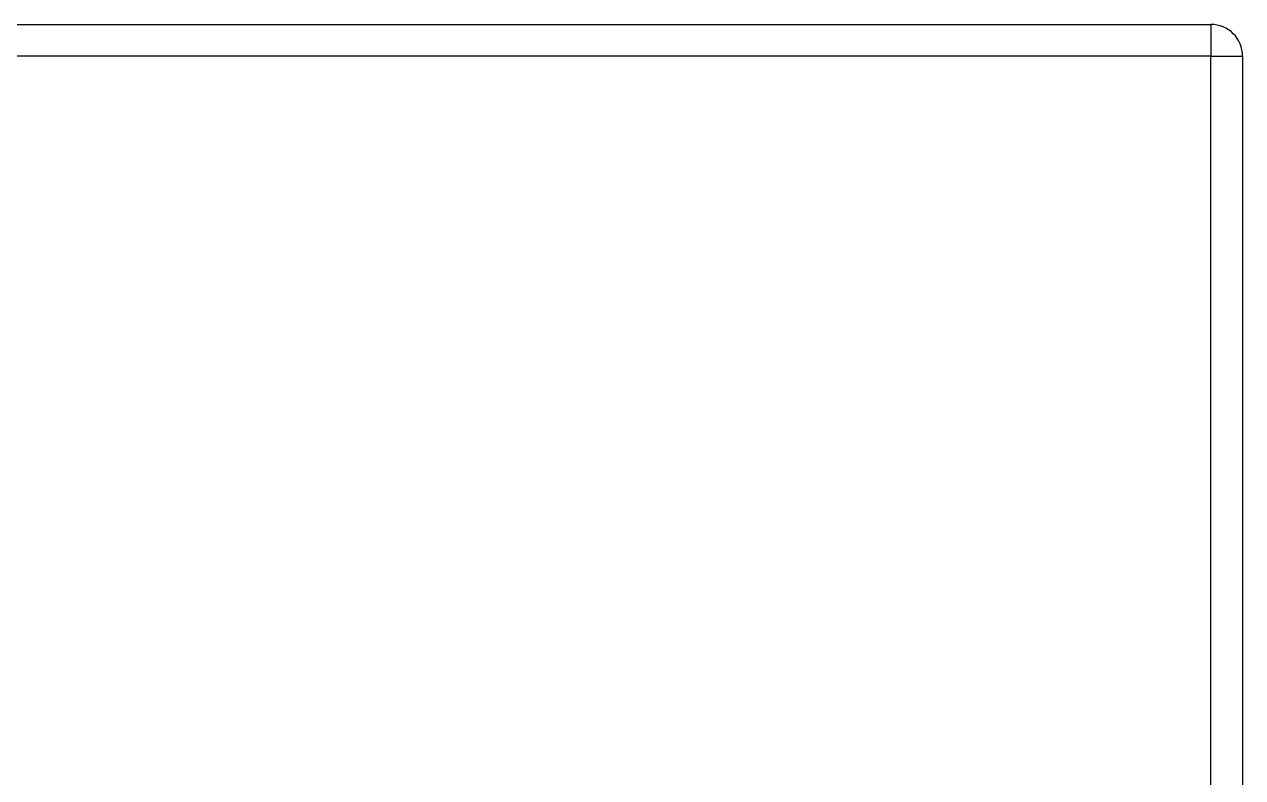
# Model space of a CAD drawing. Header units: millimetres. Extents: x -2889 to 8174, y 2447 to 8478.
# Drawn here: x 2753.904 to 2756.582, y 3472.85 to 3474.507 of the extents above; entities that cross this region are included whole.
import ezdxf

# ---------------------------------------------------------------- set-up
doc = ezdxf.new("R2010")
doc.units = ezdxf.units.MM

msp = doc.modelspace()

# ---------------------------------------------------------------- linework, layer by layer
at = {"color": 7, "linetype": 'Continuous', "lineweight": 25}
for p, q in [((2749.6519, 3474.5066), (2756.5119, 3474.5066)), ((2756.5119, 3474.5066), (2756.5119, 3474.4366)), ((2756.5119, 3474.4366), (2749.6519, 3474.4366)), ((2756.5119, 3474.4366), (2756.5819, 3474.4366)), ((2756.5119, 3448.5766), (2756.5119, 3474.4366)), ((2756.5819, 3474.4366), (2756.5819, 3448.5766))]:
    msp.add_line(p, q, dxfattribs=at)
msp.add_arc((2756.5119, 3474.4366), 0.07, 0, 90, dxfattribs=at)

doc.saveas('drawing.dxf')
